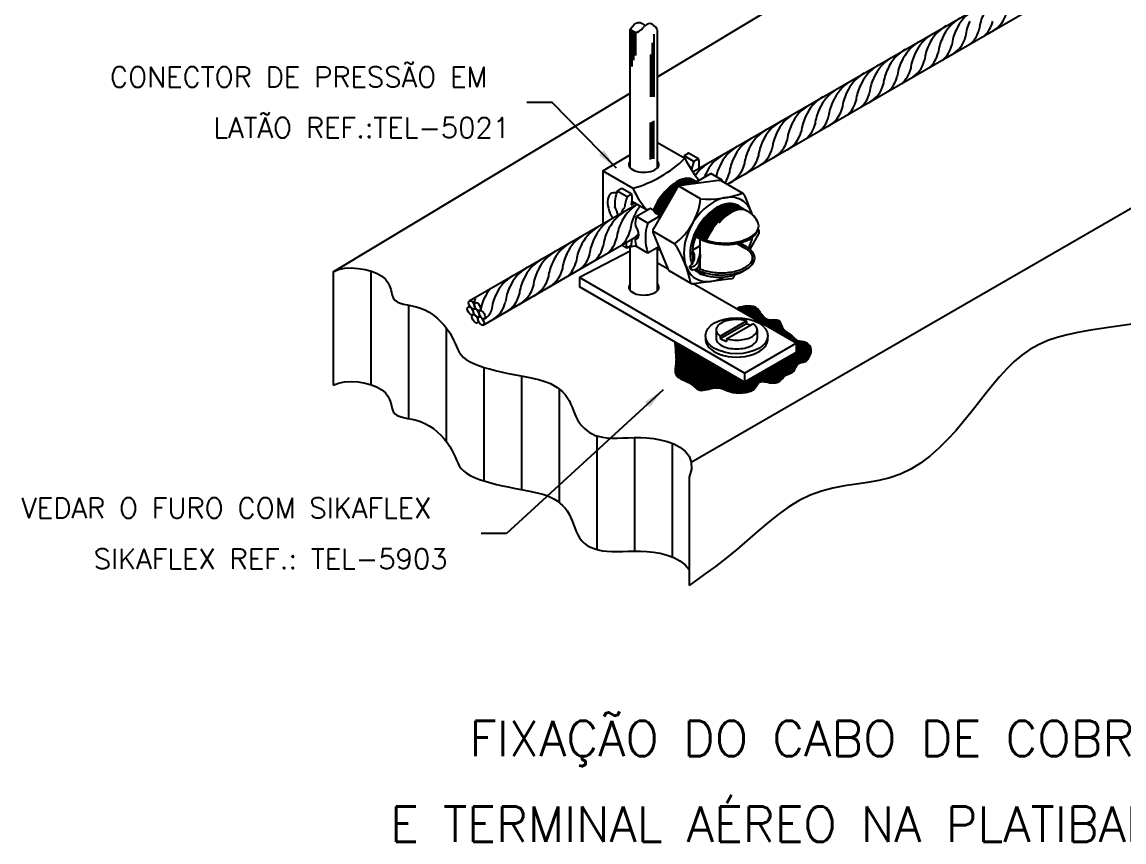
# Model space of a CAD drawing. Header units: millimetres. Extents: x -5754 to -5736.3, y -4695.3 to -4682.5.
# Drawn here: x -5753.96 to -5743.04, y -4695.27 to -4687.15 of the extents above; entities that cross this region are included whole.
import ezdxf
from ezdxf.enums import TextEntityAlignment as Align

# ---------------------------------------------------------------- set-up
doc = ezdxf.new("R2010")
doc.units = ezdxf.units.MM
doc.header["$LTSCALE"] = 10
doc.layers.add('Termotécnica', color=7, linetype='Continuous')
doc.styles.add('r140', font='romans.shx')
doc.styles.add('r80', font='romans.shx')

msp = doc.modelspace()

# ---------------------------------------------------------------- hatches: boundary and pattern name
at = {"layer": 'Termotécnica'}
h = msp.add_hatch(dxfattribs=at)
h.set_pattern_fill('ANSI31', color=1, scale=0.06, style=0)
h.set_pattern_definition([(45, (-6461.9746155, -5090.9873175), (-0.00530330086, 0.00530330086), [])])
edge = h.paths.add_edge_path()
edge.add_spline(control_points=[(-5747.492, -4690.324), (-5747.489, -4690.365), (-5747.482, -4690.434), (-5747.478, -4690.535), (-5747.508, -4690.655), (-5747.392, -4690.697), (-5747.316, -4690.736), (-5747.247, -4690.818), (-5747.139, -4690.769), (-5747.031, -4690.766), (-5746.941, -4690.819), (-5746.822, -4690.821), (-5746.701, -4690.803), (-5746.655, -4690.683), (-5746.547, -4690.731), (-5746.448, -4690.717), (-5746.404, -4690.632), (-5746.312, -4690.627), (-5746.295, -4690.553), (-5746.253, -4690.513), (-5746.194, -4690.515), (-5746.15, -4690.459), (-5746.125, -4690.374), (-5746.197, -4690.309), (-5746.284, -4690.316), (-5746.334, -4690.233), (-5746.429, -4690.205), (-5746.443, -4690.076), (-5746.578, -4690.12), (-5746.644, -4690.024), (-5746.704, -4689.935), (-5746.905, -4689.97), (-5746.865, -4689.996)], knot_values=[0, 0, 0, 0, 1.006526, 1.725878, 2.617874, 3.615468, 4.247188, 4.840381, 6.05436, 6.68739, 7.515864, 8.555321, 9.656658, 10.27245, 11.223737, 11.957335, 12.608418, 13.419214, 13.766893, 14.378638, 14.700342, 15.147962, 16.023091, 16.613486, 17.262658, 17.996256, 18.778996, 19.564375, 20.431903, 21.368719, 22.083452, 23.382441, 23.382441, 23.382441, 23.382441], degree=3, periodic=0)
edge.add_line((-5746.865, -4689.996), (-5746.859, -4689.999))
edge.add_line((-5746.859, -4689.999), (-5746.289, -4690.328))
edge.add_line((-5746.289, -4690.328), (-5746.289, -4690.419))
edge.add_line((-5746.289, -4690.419), (-5746.801, -4690.715))
edge.add_line((-5746.801, -4690.715), (-5747.495, -4690.314))
edge.add_line((-5747.495, -4690.314), (-5747.492, -4690.324))

# ---------------------------------------------------------------- linework, layer by layer
at = {"layer": 'Termotécnica', "color": 2}
for p, q in [((-5747.663, -4687.687), (-5745.062, -4686.124)), ((-5747.314, -4688.63), (-5744.106, -4686.781)), ((-5746.452, -4688.451), (-5743.867, -4686.959)), ((-5747.933, -4688.588), (-5747.933, -4687.215)), ((-5747.663, -4688.588), (-5747.663, -4687.226)), ((-5747.33, -4691.505), (-5740.233, -4687.408)), ((-5750.878, -4689.619), (-5747.933, -4687.849)), ((-5748.707, -4687.942), (-5748.957, -4687.942)), ((-5748.071, -4688.593), (-5748.707, -4687.942)), ((-5747.663, -4688.338), (-5747.392, -4688.495)), ((-5748.206, -4688.62), (-5747.933, -4688.462)), ((-5746.974, -4688.752), (-5746.452, -4688.451)), ((-5748.206, -4688.62), (-5747.908, -4688.792)), ((-5748.206, -4688.62), (-5748.206, -4689.144)), ((-5747.917, -4688.92), (-5747.773, -4689.004)), ((-5748.538, -4689.337), (-5747.868, -4688.949)), ((-5747.708, -4689.009), (-5747.737, -4688.993)), ((-5747.687, -4689.037), (-5747.708, -4689.009)), ((-5747.699, -4689.019), (-5747.701, -4689.019)), ((-5747.691, -4689.031), (-5747.699, -4689.019)), ((-5747.677, -4689.031), (-5747.691, -4689.031)), ((-5747.671, -4689.046), (-5747.677, -4689.031)), ((-5747.632, -4689.068), (-5747.687, -4689.037)), ((-5747.656, -4689.043), (-5747.671, -4689.046)), ((-5747.649, -4689.058), (-5747.656, -4689.043)), ((-5747.634, -4689.056), (-5747.649, -4689.058)), ((-5747.63, -4689.065), (-5747.634, -4689.055)), ((-5747.293, -4689.253), (-5747.3, -4689.254)), ((-5747.286, -4689.268), (-5747.293, -4689.253)), ((-5749.528, -4689.908), (-5748.538, -4689.337)), ((-5748.279, -4689.506), (-5747.85, -4689.258)), ((-5747.302, -4689.259), (-5747.261, -4689.283)), ((-5747.271, -4689.265), (-5747.286, -4689.268)), ((-5747.265, -4689.281), (-5747.271, -4689.265)), ((-5747.25, -4689.278), (-5747.265, -4689.281)), ((-5747.243, -4689.293), (-5747.25, -4689.278)), ((-5747.229, -4689.29), (-5747.243, -4689.293)), ((-5747.222, -4689.304), (-5747.229, -4689.29)), ((-5747.207, -4689.302), (-5747.222, -4689.304)), ((-5747.199, -4689.314), (-5747.207, -4689.302)), ((-5746.878, -4689.339), (-5746.797, -4689.386)), ((-5746.848, -4689.332), (-5746.787, -4689.368)), ((-5747.933, -4689.415), (-5748.438, -4689.678)), ((-5747.949, -4689.374), (-5747.942, -4689.378)), ((-5747.933, -4689.806), (-5747.933, -4689.375)), ((-5747.663, -4689.806), (-5747.663, -4689.378)), ((-5749.39, -4690.147), (-5748.279, -4689.506)), ((-5747.559, -4689.595), (-5747.663, -4689.535)), ((-5750.878, -4689.619), (-5750.878, -4690.744)), ((-5746.801, -4690.623), (-5748.438, -4689.678)), ((-5748.438, -4689.678), (-5748.438, -4689.769)), ((-5747.282, -4689.593), (-5747.26, -4689.606)), ((-5747.229, -4689.642), (-5747.272, -4689.616)), ((-5746.801, -4690.715), (-5748.438, -4689.769)), ((-5746.289, -4690.328), (-5747.31, -4689.738)), ((-5747.042, -4690.256), (-5746.782, -4690.106)), ((-5746.782, -4690.106), (-5746.782, -4690.131)), ((-5747.084, -4690.195), (-5747.084, -4690.282)), ((-5747.042, -4690.281), (-5746.782, -4690.131)), ((-5746.979, -4690.284), (-5746.718, -4690.134)), ((-5746.782, -4690.131), (-5746.743, -4690.148)), ((-5746.677, -4690.195), (-5746.677, -4690.282)), ((-5747.042, -4690.256), (-5747.042, -4690.281)), ((-5747.042, -4690.281), (-5746.979, -4690.31)), ((-5746.979, -4690.284), (-5746.979, -4690.31)), ((-5746.801, -4690.623), (-5746.289, -4690.328)), ((-5746.289, -4690.328), (-5746.289, -4690.419)), ((-5746.289, -4690.419), (-5746.801, -4690.715)), ((-5746.801, -4690.623), (-5746.801, -4690.715)), ((-5747.609, -4690.789), (-5749.159, -4692.214)), ((-5747.351, -4691.655), (-5747.351, -4692.727)), ((-5749.159, -4692.214), (-5749.409, -4692.214))]:
    msp.add_line(p, q, dxfattribs=at)
at = {"layer": 'Termotécnica', "color": 1}
for p, q in [((-5747.914, -4687.585), (-5747.914, -4687.232)), ((-5747.897, -4687.522), (-5747.897, -4687.242)), ((-5747.881, -4687.246), (-5747.881, -4687.478)), ((-5747.701, -4687.265), (-5747.701, -4687.885)), ((-5747.717, -4687.352), (-5747.717, -4687.885)), ((-5747.734, -4687.468), (-5747.734, -4687.885)), ((-5747.734, -4688.508), (-5747.734, -4688.141)), ((-5747.717, -4688.5), (-5747.717, -4688.133)), ((-5747.701, -4688.5), (-5747.701, -4688.125)), ((-5747.355, -4688.443), (-5747.401, -4688.47)), ((-5747.303, -4688.526), (-5747.401, -4688.47)), ((-5747.257, -4688.5), (-5747.355, -4688.443)), ((-5747.257, -4688.5), (-5747.303, -4688.526)), ((-5747.277, -4688.73), (-5747.134, -4688.647)), ((-5747.024, -4688.711), (-5747.134, -4688.647)), ((-5748.016, -4688.795), (-5748.062, -4688.821)), ((-5747.918, -4688.851), (-5748.016, -4688.795)), ((-5747.472, -4688.791), (-5747.704, -4689.193)), ((-5747.238, -4688.897), (-5747.453, -4688.773)), ((-5747.058, -4688.716), (-5747.434, -4688.766)), ((-5747.024, -4688.711), (-5747.036, -4688.718)), ((-5746.822, -4688.84), (-5747.026, -4688.723)), ((-5747.964, -4688.878), (-5748.062, -4688.821)), ((-5747.918, -4688.851), (-5747.964, -4688.878)), ((-5746.722, -4689.054), (-5746.8, -4688.865)), ((-5747.923, -4688.955), (-5747.89, -4688.936)), ((-5747.734, -4688.994), (-5747.871, -4689.073)), ((-5747.76, -4689.137), (-5747.871, -4689.073)), ((-5747.637, -4689.065), (-5747.76, -4689.137)), ((-5747.495, -4689.343), (-5747.711, -4689.218)), ((-5747.707, -4689.238), (-5747.562, -4689.589)), ((-5746.747, -4689.395), (-5746.663, -4689.25)), ((-5746.66, -4689.205), (-5746.665, -4689.192)), ((-5747.969, -4689.386), (-5748.021, -4689.356)), ((-5747.923, -4689.359), (-5747.969, -4689.386)), ((-5747.243, -4689.293), (-5747.243, -4689.364)), ((-5747.76, -4689.434), (-5747.871, -4689.37)), ((-5747.652, -4689.372), (-5747.76, -4689.434)), ((-5747.317, -4689.407), (-5747.243, -4689.364)), ((-5747.334, -4689.57), (-5747.345, -4689.563)), ((-5747.243, -4689.522), (-5747.243, -4689.599)), ((-5750.504, -4689.613), (-5750.504, -4690.738)), ((-5747.336, -4689.732), (-5747.541, -4689.614)), ((-5746.94, -4689.69), (-5747.304, -4689.738)), ((-5747.254, -4689.605), (-5747.243, -4689.599)), ((-5746.894, -4689.649), (-5746.903, -4689.664)), ((-5750.131, -4689.95), (-5750.131, -4691.075)), ((-5749.758, -4690.175), (-5749.758, -4691.3)), ((-5749.384, -4690.566), (-5749.384, -4691.691)), ((-5749.011, -4690.652), (-5749.011, -4691.777)), ((-5748.638, -4690.781), (-5748.638, -4691.059)), ((-5748.638, -4690.781), (-5748.638, -4691.906)), ((-5748.264, -4691.246), (-5748.264, -4692.371)), ((-5747.891, -4691.263), (-5747.891, -4692.388)), ((-5747.518, -4691.321), (-5747.518, -4692.445))]:
    msp.add_line(p, q, dxfattribs=at)
at = {"layer": 'Termotécnica', "color": 2}
for points in [[(-5747.933, -4687.216), (-5747.913, -4687.189), (-5747.894, -4687.169), (-5747.874, -4687.156), (-5747.854, -4687.15), (-5747.835, -4687.151), (-5747.816, -4687.159), (-5747.796, -4687.174), (-5747.789, -4687.182)], [(-5747.663, -4687.222), (-5747.681, -4687.197), (-5747.7, -4687.179), (-5747.718, -4687.167), (-5747.735, -4687.161), (-5747.753, -4687.162), (-5747.771, -4687.169), (-5747.788, -4687.182), (-5747.805, -4687.201)], [(-5747.933, -4687.216), (-5747.922, -4687.227), (-5747.902, -4687.24), (-5747.883, -4687.246), (-5747.863, -4687.245), (-5747.844, -4687.237), (-5747.825, -4687.223), (-5747.805, -4687.201)], [(-5750.878, -4689.619), (-5750.824, -4689.597), (-5750.763, -4689.585), (-5750.697, -4689.582), (-5750.628, -4689.586), (-5750.56, -4689.598), (-5750.496, -4689.615), (-5750.44, -4689.638), (-5750.393, -4689.664), (-5750.358, -4689.694), (-5750.334, -4689.726), (-5750.318, -4689.759), (-5750.307, -4689.792), (-5750.299, -4689.824), (-5750.291, -4689.853), (-5750.281, -4689.879), (-5750.265, -4689.901), (-5750.243, -4689.917), (-5750.214, -4689.93), (-5750.179, -4689.94), (-5750.141, -4689.948), (-5750.099, -4689.956), (-5750.055, -4689.967), (-5750.011, -4689.98), (-5749.967, -4689.997), (-5749.924, -4690.02), (-5749.884, -4690.048), (-5749.845, -4690.079), (-5749.81, -4690.114), (-5749.777, -4690.15), (-5749.748, -4690.188), (-5749.722, -4690.225), (-5749.701, -4690.262), (-5749.683, -4690.296), (-5749.669, -4690.329), (-5749.655, -4690.36), (-5749.642, -4690.389), (-5749.627, -4690.417), (-5749.609, -4690.443), (-5749.585, -4690.468), (-5749.556, -4690.491), (-5749.519, -4690.513), (-5749.475, -4690.533), (-5749.426, -4690.552), (-5749.372, -4690.57), (-5749.316, -4690.586), (-5749.258, -4690.601), (-5749.2, -4690.615), (-5749.142, -4690.627), (-5749.087, -4690.638), (-5749.033, -4690.648), (-5748.982, -4690.658), (-5748.933, -4690.667), (-5748.886, -4690.677), (-5748.842, -4690.687), (-5748.8, -4690.699), (-5748.761, -4690.713), (-5748.724, -4690.728), (-5748.69, -4690.745), (-5748.659, -4690.765), (-5748.63, -4690.786), (-5748.604, -4690.81), (-5748.58, -4690.836), (-5748.559, -4690.865), (-5748.54, -4690.895), (-5748.524, -4690.928), (-5748.509, -4690.962), (-5748.496, -4690.997), (-5748.482, -4691.032), (-5748.473, -4691.055)], [(-5742.941, -4690.135), (-5743.057, -4690.152), (-5743.172, -4690.168), (-5743.285, -4690.184), (-5743.395, -4690.201), (-5743.501, -4690.22), (-5743.604, -4690.243), (-5743.704, -4690.27), (-5743.798, -4690.302), (-5743.889, -4690.342), (-5743.974, -4690.389), (-5744.055, -4690.446), (-5744.131, -4690.51), (-5744.204, -4690.582), (-5744.275, -4690.659), (-5744.345, -4690.742), (-5744.415, -4690.829), (-5744.485, -4690.918), (-5744.557, -4691.01), (-5744.632, -4691.102), (-5744.71, -4691.194), (-5744.791, -4691.283), (-5744.876, -4691.367), (-5744.965, -4691.445), (-5745.057, -4691.515), (-5745.154, -4691.576), (-5745.255, -4691.624), (-5745.361, -4691.661), (-5745.471, -4691.687), (-5745.583, -4691.707), (-5745.697, -4691.724), (-5745.812, -4691.742), (-5745.927, -4691.763), (-5746.04, -4691.792), (-5746.151, -4691.832), (-5746.259, -4691.885), (-5746.364, -4691.95), (-5746.468, -4692.025), (-5746.57, -4692.106), (-5746.672, -4692.193), (-5746.774, -4692.282), (-5746.877, -4692.371), (-5746.982, -4692.457), (-5747.089, -4692.539), (-5747.2, -4692.619), (-5747.314, -4692.7), (-5747.351, -4692.727)], [(-5750.878, -4690.744), (-5750.824, -4690.722), (-5750.763, -4690.71), (-5750.697, -4690.707), (-5750.628, -4690.711), (-5750.56, -4690.722), (-5750.496, -4690.74), (-5750.44, -4690.762), (-5750.393, -4690.789), (-5750.358, -4690.819), (-5750.334, -4690.851), (-5750.318, -4690.884), (-5750.307, -4690.917), (-5750.299, -4690.948), (-5750.291, -4690.978), (-5750.281, -4691.004), (-5750.265, -4691.026), (-5750.243, -4691.042), (-5750.214, -4691.055), (-5750.179, -4691.064), (-5750.141, -4691.073), (-5750.099, -4691.081), (-5750.055, -4691.091), (-5750.011, -4691.104), (-5749.967, -4691.122), (-5749.924, -4691.145), (-5749.884, -4691.173), (-5749.845, -4691.204), (-5749.81, -4691.239), (-5749.777, -4691.275), (-5749.748, -4691.312), (-5749.722, -4691.35), (-5749.701, -4691.386), (-5749.683, -4691.421), (-5749.669, -4691.454), (-5749.655, -4691.485), (-5749.642, -4691.514), (-5749.627, -4691.542), (-5749.609, -4691.568), (-5749.585, -4691.593), (-5749.556, -4691.616), (-5749.519, -4691.637), (-5749.475, -4691.658), (-5749.426, -4691.677), (-5749.372, -4691.695), (-5749.316, -4691.711), (-5749.258, -4691.726), (-5749.2, -4691.74), (-5749.142, -4691.752), (-5749.087, -4691.763), (-5749.033, -4691.773), (-5748.982, -4691.782), (-5748.933, -4691.792), (-5748.886, -4691.802), (-5748.842, -4691.812), (-5748.8, -4691.824), (-5748.761, -4691.837), (-5748.724, -4691.853), (-5748.69, -4691.87), (-5748.659, -4691.89), (-5748.63, -4691.911), (-5748.604, -4691.935), (-5748.58, -4691.961), (-5748.559, -4691.989), (-5748.54, -4692.02), (-5748.524, -4692.052), (-5748.509, -4692.087), (-5748.496, -4692.122), (-5748.482, -4692.157), (-5748.468, -4692.192), (-5748.453, -4692.225), (-5748.435, -4692.256), (-5748.413, -4692.284), (-5748.389, -4692.309), (-5748.36, -4692.33), (-5748.327, -4692.348), (-5748.291, -4692.363), (-5748.252, -4692.374), (-5748.21, -4692.383), (-5748.164, -4692.389), (-5748.115, -4692.392), (-5748.064, -4692.392), (-5748.01, -4692.391), (-5747.953, -4692.389), (-5747.894, -4692.388), (-5747.833, -4692.388), (-5747.769, -4692.391), (-5747.704, -4692.398), (-5747.637, -4692.409), (-5747.568, -4692.427), (-5747.502, -4692.451), (-5747.441, -4692.483), (-5747.39, -4692.522), (-5747.351, -4692.571), (-5747.351, -4692.573)], [(-5748.274, -4691.243), (-5748.252, -4691.25), (-5748.21, -4691.258), (-5748.164, -4691.264), (-5748.115, -4691.267), (-5748.064, -4691.267), (-5748.01, -4691.266), (-5747.953, -4691.264), (-5747.894, -4691.263), (-5747.833, -4691.263), (-5747.769, -4691.266), (-5747.704, -4691.273), (-5747.637, -4691.285), (-5747.568, -4691.302), (-5747.502, -4691.326), (-5747.441, -4691.358), (-5747.39, -4691.398), (-5747.351, -4691.446), (-5747.33, -4691.505), (-5747.328, -4691.574), (-5747.351, -4691.655)]]:
    msp.add_lwpolyline(points, dxfattribs=at)
for points in [[(-5746.782, -4690.106, 0.016409), (-5746.798, -4690.102, 0.051099), (-5746.88, -4690.093, 0.051099), (-5746.963, -4690.102, 0.064948), (-5747.024, -4690.123, 0.104203), (-5747.071, -4690.161, 0.174705), (-5747.084, -4690.195, 0.174705), (-5747.071, -4690.23, 0.06738), (-5747.042, -4690.256, 0.064948)], [(-5746.979, -4690.284, 0.016409), (-5746.963, -4690.288, 0.051099), (-5746.88, -4690.297, 0.051099), (-5746.798, -4690.288, 0.064948), (-5746.737, -4690.267, 0.104203), (-5746.69, -4690.23, 0.174705), (-5746.677, -4690.195, 0.174705)], [(-5746.677, -4690.195, 0.174705), (-5746.69, -4690.161, 0.06738), (-5746.718, -4690.134, 0.064948)], [(-5747.084, -4690.282, 0.174705), (-5747.071, -4690.316, 0.104203), (-5747.024, -4690.354, 0.064948), (-5746.963, -4690.375, 0.051099), (-5746.88, -4690.383, 0.051099), (-5746.798, -4690.375, 0.064948), (-5746.737, -4690.354, 0.104203), (-5746.69, -4690.316, 0.174705), (-5746.677, -4690.282, 0.174705)]]:
    msp.add_lwpolyline(points, format="xyb", dxfattribs=at)
at = {"layer": 'Termotécnica', "color": 1}
for centre, radius, start, end in [((-5744.276, -4687.422), 0.473, 123.0374, 155.4443), ((-5744.047, -4687.26), 0.432, 153.652, 174.0868), ((-5744.479, -4686.988), 0.281, 298.3116, 346.8088), ((-5744.411, -4687.5), 0.473, 123.0374, 155.4443), ((-5744.183, -4687.332), 0.432, 153.652, 174.0868), ((-5744.616, -4687.074), 0.281, 311.8161, 346.8088), ((-5744.683, -4687.658), 0.473, 123.0374, 155.4443), ((-5744.602, -4687.537), 0.408, 119.4577, 156.7272), ((-5744.886, -4687.224), 0.281, 298.3116, 346.8088), ((-5744.319, -4687.418), 0.432, 153.652, 174.0868), ((-5744.75, -4687.152), 0.281, 311.8161, 346.8088), ((-5744.817, -4687.735), 0.473, 123.0374, 155.4443), ((-5744.589, -4687.567), 0.432, 153.652, 174.0868), ((-5744.453, -4687.495), 0.432, 153.652, 174.0868), ((-5745.022, -4687.309), 0.281, 311.8161, 346.8088), ((-5745.09, -4687.893), 0.473, 123.0374, 155.4443), ((-5745.008, -4687.772), 0.408, 119.4577, 156.7272), ((-5744.726, -4687.653), 0.432, 153.652, 174.0868), ((-5745.157, -4687.387), 0.281, 311.8161, 346.8088), ((-5745.224, -4687.97), 0.473, 123.0374, 155.4443), ((-5744.996, -4687.803), 0.432, 153.652, 174.0868), ((-5744.86, -4687.731), 0.432, 153.652, 174.0868), ((-5745.429, -4687.544), 0.281, 311.8161, 346.8088), ((-5745.293, -4687.459), 0.281, 298.3116, 346.8088), ((-5745.415, -4688.007), 0.408, 119.4577, 156.7272), ((-5745.133, -4687.888), 0.432, 153.652, 174.0868), ((-5745.563, -4687.622), 0.281, 311.8161, 346.8088), ((-5745.631, -4688.206), 0.473, 123.0374, 155.4443), ((-5745.496, -4688.128), 0.473, 123.0374, 155.4443), ((-5745.267, -4687.966), 0.432, 153.652, 174.0868), ((-5745.699, -4687.694), 0.281, 298.3116, 346.8088), ((-5745.822, -4688.242), 0.408, 119.4577, 156.7272), ((-5745.539, -4688.123), 0.432, 153.652, 174.0868), ((-5745.403, -4688.038), 0.432, 153.652, 174.0868), ((-5745.97, -4687.857), 0.281, 311.8161, 346.8088), ((-5745.836, -4687.78), 0.281, 311.8161, 346.8088), ((-5746.109, -4688.408), 0.408, 119.4577, 156.7272), ((-5745.96, -4688.322), 0.408, 119.4577, 156.7272), ((-5745.673, -4688.201), 0.432, 153.652, 174.0868), ((-5746.106, -4687.929), 0.281, 298.3116, 346.8088), ((-5746.247, -4688.488), 0.408, 119.4577, 156.7272), ((-5745.948, -4688.353), 0.432, 153.652, 174.0868), ((-5745.809, -4688.273), 0.432, 153.652, 174.0868), ((-5746.377, -4688.092), 0.281, 311.8161, 346.8088), ((-5746.242, -4688.015), 0.281, 311.8161, 346.8088), ((-5746.386, -4688.568), 0.408, 119.4577, 156.7272), ((-5746.097, -4688.439), 0.432, 153.652, 174.0868), ((-5746.513, -4688.164), 0.281, 298.3116, 346.8088), ((-5746.673, -4688.734), 0.408, 119.4577, 156.7272), ((-5746.534, -4688.654), 0.408, 119.4577, 156.7272), ((-5746.235, -4688.519), 0.432, 153.652, 174.0868), ((-5746.651, -4688.244), 0.281, 298.3116, 346.8088), ((-5747.075, -4688.603), 0.352, 157.7068, 160.4798), ((-5746.811, -4688.814), 0.408, 119.4577, 156.7272), ((-5746.938, -4688.41), 0.281, 298.3116, 346.8088), ((-5746.373, -4688.599), 0.432, 153.652, 174.0868), ((-5746.8, -4688.33), 0.281, 298.3116, 346.8088), ((-5746.982, -4688.659), 0.347, 157.6373, 172.2975), ((-5746.95, -4688.894), 0.408, 119.4577, 146.1387), ((-5747.563, -4688.562), 0.313, 354.22, 11.5701), ((-5746.66, -4688.765), 0.432, 153.652, 168.2349), ((-5746.522, -4688.685), 0.432, 153.652, 174.0868), ((-5747.077, -4688.49), 0.281, 298.3116, 346.8088), ((-5746.799, -4688.845), 0.432, 153.652, 158.4698), ((-5747.225, -4688.576), 0.281, 324.4869, 346.8088), ((-5747.427, -4688.817), 0.051, 97.5935, 150), ((-5747.052, -4688.767), 0.051, 60, 97.5935), ((-5747.479, -4688.86), 0.479, 16.1933, 18.1051), ((-5747.736, -4688.955), 0.352, 157.7068, 183.017), ((-5747.643, -4689.01), 0.347, 157.6373, 175.7609), ((-5748.238, -4688.889), 0.322, 348.1538, 6.679), ((-5747.868, -4688.83), 0.634, 306.0412, 353.9588), ((-5747.159, -4687.898), 1.002, 265.45, 289.737), ((-5746.847, -4688.885), 0.051, 22.4065, 60), ((-5747.729, -4689.415), 0.473, 123.0374, 155.4443), ((-5747.597, -4689.338), 0.473, 124.7662, 155.4443), ((-5747.905, -4689.073), 0.122, 133.5384, 163.3916), ((-5747.463, -4689.261), 0.473, 141.8252, 155.4443), ((-5747.371, -4689.178), 0.432, 155.882, 157.8963), ((-5747.863, -4689.492), 0.473, 123.0374, 155.4443), ((-5747.64, -4689.334), 0.432, 153.652, 174.0868), ((-5747.505, -4689.256), 0.432, 153.652, 174.0868), ((-5747.737, -4689.134), 0.147, 155.5864, 191.3137), ((-5747.305, -4689.285), 0.479, 161.8949, 198.1051), ((-5748.189, -4689.607), 0.408, 119.4577, 156.7272), ((-5747.997, -4689.57), 0.473, 123.0374, 155.4443), ((-5747.772, -4689.41), 0.432, 153.652, 174.0868), ((-5748.209, -4689.147), 0.281, 311.8161, 346.8088), ((-5748.075, -4689.07), 0.281, 311.8161, 323.3742), ((-5747.66, -4689.219), 0.051, 150, 202.4065), ((-5746.707, -4689.224), 0.051, 330, 22.4065), ((-5748.327, -4689.687), 0.408, 119.4577, 156.7272), ((-5747.906, -4689.488), 0.432, 153.652, 174.0868), ((-5748.343, -4689.225), 0.281, 311.8161, 346.8088), ((-5747.821, -4689.338), 0.154, 176.8019, 197.7662), ((-5748.238, -4689.293), 0.322, 348.1538, 359.3861), ((-5747.728, -4689.308), 0.156, 175.3313, 203.5925), ((-5748.321, -4689.911), 1.002, 10.263, 34.55), ((-5748.476, -4689.773), 0.408, 119.4577, 156.7272), ((-5748.176, -4689.637), 0.432, 153.652, 174.0868), ((-5748.04, -4689.565), 0.432, 153.652, 174.0868), ((-5748.609, -4689.379), 0.281, 311.8161, 346.8088), ((-5748.475, -4689.301), 0.281, 311.8161, 346.8088), ((-5747.408, -4689.471), 0.112, 304.6175, 35.3418), ((-5747.544, -4689.403), 0.303, 335.6836, 7.3443), ((-5747.588, -4689.465), 0.349, 344.4419, 7.0172), ((-5748.753, -4689.933), 0.408, 119.4577, 156.7272), ((-5748.614, -4689.853), 0.408, 119.4577, 156.7272), ((-5748.315, -4689.717), 0.432, 153.652, 174.0868), ((-5748.743, -4689.457), 0.281, 311.8161, 346.8088), ((-5747.338, -4689.49), 0.0801, 273.3884, 331.915), ((-5747.316, -4689.532), 0.0696, 271.1338, 337.0701), ((-5748.891, -4690.012), 0.408, 119.4577, 156.7272), ((-5748.464, -4689.803), 0.432, 153.652, 174.0868), ((-5749.018, -4689.609), 0.281, 298.3116, 346.8088), ((-5748.88, -4689.529), 0.281, 298.3116, 346.8088), ((-5747.515, -4689.57), 0.051, 202.4065, 240), ((-5746.947, -4689.639), 0.051, 277.5935, 330), ((-5748.994, -4690.069), 0.429, 138.8809, 171.091), ((-5748.74, -4689.963), 0.432, 153.652, 174.0868), ((-5749.167, -4689.695), 0.281, 298.3116, 346.8088), ((-5748.602, -4689.883), 0.432, 153.652, 174.0868), ((-5747.311, -4689.687), 0.051, 240, 277.5935), ((-5749.058, -4690.005), 0.429, 162.0235, 171.091), ((-5748.879, -4690.043), 0.432, 153.652, 174.0868), ((-5749.305, -4689.775), 0.281, 298.3116, 346.8088), ((-5749.42, -4689.979), 0.113, 294.1701, 350.1196), ((-5749.443, -4689.855), 0.281, 298.3116, 346.8088)]:
    msp.add_arc(centre, radius, start, end, dxfattribs=at)
at = {"layer": 'Termotécnica', "color": 2}
for centre, radius, start, end in [((-5748.239, -4687.623), 1.216, 285.8241, 314.1759), ((-5746.45, -4688.045), 1.044, 205.5074, 219.2854), ((-5748.053, -4687.889), 1.14, 312.6405, 314.2004), ((-5746.966, -4688.343), 1.044, 205.5074, 219.2854), ((-5748.105, -4687.834), 1.216, 285.8241, 287.6369), ((-5746.859, -4689.207), 0.205, 27.1663, 66.1326), ((-5746.845, -4689.133), 0.19, 297.3192, 339.4448), ((-5747.883, -4689.514), 0.148, 85.7909, 113.3094), ((-5747.052, -4689.183), 0.491, 248.8681, 305.0616), ((-5748.136, -4690.898), 0.372, 204.9916, 248.2681)]:
    msp.add_arc(centre, radius, start, end, dxfattribs=at)
for centre, major_axis, ratio, start_param, end_param in [((-5747.799, -4688.557), (-0.149, 0), 0.511171, 5.827545, 9.819687), ((-5748.012, -4689.035), (-0.11, 0.191), 0.509483, 5.848809, 7.842487), ((-5746.992, -4689.167), (0.331, 0.002), 0.509483, 4.100464, 6.597026), ((-5746.991, -4689.167), (0.346, 0.002), 0.529306, 3.818947, 5.448871), ((-5747.031, -4689.483), (0.331, 0.002), 0.509483, 3.942773, 7.036742), ((-5747.799, -4689.774), (-0.149, 0), 0.511171, 5.827545, 9.819687), ((-5746.88, -4690.287), (-0.309, 0), 0.5774, 6.185874, 9.517474)]:
    msp.add_ellipse(centre, major_axis=major_axis, ratio=ratio, start_param=start_param, end_param=end_param, dxfattribs=at)
at = {"layer": 'Termotécnica', "color": 1}
for centre, major_axis, ratio, start_param, end_param in [((-5747.504, -4689.04), (0.192, 0.332), 0.509483, 6.213743, 8.049984), ((-5747.504, -4689.04), (0.192, 0.332), 0.509483, 6.213743, 8.049984), ((-5747.494, -4689.047), (0.192, 0.332), 0.509483, 6.213743, 8.059589), ((-5747.483, -4689.053), (0.192, 0.332), 0.509483, 6.213743, 8.078571), ((-5747.472, -4689.059), (0.192, 0.332), 0.509483, 6.198378, 8.059471), ((-5747.462, -4689.065), (0.192, 0.332), 0.509483, 6.219825, 8.085504), ((-5747.451, -4689.071), (0.192, 0.332), 0.509483, 0.937211, 1.7767), ((-5747.451, -4689.071), (0.192, 0.332), 0.509483, 6.251289, 7.06151), ((-5747.44, -4689.077), (0.192, 0.332), 0.509483, 0.031775, 0.717535), ((-5747.44, -4689.077), (0.192, 0.332), 0.509483, 1.057649, 1.801228), ((-5747.43, -4689.084), (0.192, 0.332), 0.509483, 1.200274, 1.775937), ((-5747.056, -4689.299), (0.225, 0.39), 0.675841, 5.719825, 10.265938), ((-5747.056, -4689.3), (0.193, 0.335), 0.622287, 6.148777, 8.952439), ((-5748.125, -4689.014), (-0.0518, 0.0897), 0.509483, 3.928966, 4.869091), ((-5747.088, -4689.281), (0.192, 0.332), 0.509483, 0.933017, 1.776481), ((-5747.077, -4689.287), (0.192, 0.332), 0.509483, 0.509617, 1.801693), ((-5747.066, -4689.293), (0.192, 0.332), 0.509483, 6.213743, 8.059381), ((-5747.056, -4689.299), (0.192, 0.332), 0.509483, 6.213743, 8.085385), ((-5747.045, -4689.306), (0.192, 0.332), 0.509483, 6.213743, 8.060207), ((-5747.034, -4689.312), (0.192, 0.332), 0.509483, 6.213743, 8.08479), ((-5747.024, -4689.318), (0.192, 0.332), 0.509483, 6.213743, 8.059873), ((-5747.013, -4689.324), (0.192, 0.332), 0.509483, 6.213743, 8.082697), ((-5747.002, -4689.33), (0.192, 0.332), 0.509483, 6.213743, 8.059008), ((-5746.992, -4689.336), (0.192, 0.332), 0.509483, 6.213743, 8.073992), ((-5746.981, -4689.343), (0.192, 0.332), 0.509483, 6.202235, 8.033197), ((-5746.97, -4689.349), (0.192, 0.332), 0.509483, 0, 1.198297), ((-5747.918, -4689.202), (-0.0518, 0.0897), 0.509483, 2.820425, 4.869091), ((-5747.056, -4689.3), (0.183, 0.316), 0.598456, 1.813596, 2.620475), ((-5747.056, -4689.299), (0.225, 0.39), 0.675841, 4.87803, 5.133978), ((-5747.451, -4689.071), (0.192, 0.332), 0.509483, 2.9666, 3.13369), ((-5747.44, -4689.077), (0.192, 0.332), 0.509483, 2.916017, 3.072351), ((-5747.43, -4689.084), (0.192, 0.332), 0.509483, 2.863257, 3.017639), ((-5747.309, -4689.545), (0.0277, 0.0478), 0.509483, 2.225509, 3.37668), ((-5747.298, -4689.552), (0.0277, 0.0478), 0.509483, 2.225509, 3.514547), ((-5747.056, -4689.3), (0.193, 0.335), 0.622287, 2.905812, 3.383908), ((-5747.066, -4689.293), (0.192, 0.332), 0.509483, 2.922988, 2.981561), ((-5747.056, -4689.299), (0.192, 0.332), 0.509483, 2.874607, 3.064029), ((-5747.043, -4689.309), (0.192, 0.332), 0.509483, 2.829496, 3.01018), ((-5747.056, -4689.3), (0.183, 0.316), 0.598456, 2.934325, 3.052271), ((-5747.033, -4689.315), (0.192, 0.332), 0.509483, 2.82911, 3.006963), ((-5747.024, -4689.318), (0.192, 0.332), 0.509483, 2.844033, 3.061758), ((-5747.013, -4689.324), (0.192, 0.332), 0.509483, 2.82911, 3.033291), ((-5747.002, -4689.33), (0.192, 0.332), 0.509483, 2.821407, 3.005872), ((-5746.992, -4689.336), (0.192, 0.332), 0.509483, 2.810761, 2.978933), ((-5746.981, -4689.343), (0.192, 0.332), 0.509483, 2.793246, 2.954838)]:
    msp.add_ellipse(centre, major_axis=major_axis, ratio=ratio, start_param=start_param, end_param=end_param, dxfattribs=at)
at = {"layer": 'Termotécnica', "color": 2}
for centre, major_axis, ratio in [((-5749.504, -4689.948), (-0.0231, 0.04), 0.509483), ((-5749.517, -4690.007), (-0.0231, 0.04), 0.509483), ((-5749.459, -4690.027), (-0.0231, 0.04), 0.509483), ((-5749.448, -4689.965), (-0.0231, 0.04), 0.509483), ((-5749.401, -4690.045), (-0.0231, 0.04), 0.509483), ((-5749.471, -4690.086), (-0.0231, 0.04), 0.509483), ((-5749.413, -4690.107), (-0.0231, 0.04), 0.509483), ((-5746.88, -4690.253), (-0.309, 0), 0.5774)]:
    msp.add_ellipse(centre, major_axis=major_axis, ratio=ratio, dxfattribs=at)
msp.add_open_spline([(-5747.243, -4689.59), (-5747.236, -4689.593), (-5747.201, -4689.607), (-5747.137, -4689.623), (-5747.065, -4689.631), (-5746.989, -4689.63), (-5746.917, -4689.621), (-5746.854, -4689.604), (-5746.805, -4689.583), (-5746.769, -4689.56), (-5746.745, -4689.538), (-5746.73, -4689.517), (-5746.723, -4689.499), (-5746.72, -4689.481), (-5746.723, -4689.463), (-5746.73, -4689.445), (-5746.745, -4689.425), (-5746.768, -4689.404), (-5746.789, -4689.391), (-5746.8, -4689.385)], degree=3, knots=[3.942773, 3.942773, 3.942773, 3.942773, 4.152047, 4.373331, 4.607258, 4.841184, 5.075111, 5.298225, 5.504103, 5.689757, 5.855803, 6.005181, 6.14422, 6.28326, 6.422299, 6.561339, 6.707536, 6.872139, 7.036742, 7.036742, 7.036742, 7.036742], dxfattribs=at)
at = {"layer": 'Termotécnica', "color": 1}
msp.add_spline([(-5747.492, -4690.324), (-5747.482, -4690.445), (-5747.482, -4690.531), (-5747.482, -4690.638), (-5747.382, -4690.704), (-5747.316, -4690.742), (-5747.261, -4690.787), (-5747.116, -4690.773), (-5747.04, -4690.773), (-5746.947, -4690.807), (-5746.823, -4690.818), (-5746.698, -4690.773), (-5746.653, -4690.714), (-5746.54, -4690.721), (-5746.453, -4690.704), (-5746.398, -4690.648), (-5746.312, -4690.603), (-5746.294, -4690.566), (-5746.239, -4690.517), (-5746.201, -4690.51), (-5746.163, -4690.472), (-5746.146, -4690.369), (-5746.198, -4690.32), (-5746.274, -4690.303), (-5746.339, -4690.244), (-5746.415, -4690.189), (-5746.46, -4690.106), (-5746.564, -4690.096), (-5746.647, -4690.02), (-5746.712, -4689.965), (-5746.865, -4689.996), (-5746.859, -4689.999)], degree=3, dxfattribs=at)
at = {"layer": 'Termotécnica', "color": 2}
for points in [[(-5748.193, -4688.416), (-5748.243, -4688.465), (-5748.071, -4688.593)], [(-5747.739, -4690.96), (-5747.788, -4690.909), (-5747.609, -4690.789)]]:
    msp.add_solid(points, dxfattribs=at)

# ---------------------------------------------------------------- texts
at = {"layer": 'Termotécnica', "color": 2, "style": 'r80'}
for s, p in [('CONECTOR DE PRESSÃO EM', (-5753.088, -4687.79)), ('LATÃO REF.:TEL-5021', (-5752.064, -4688.292)), ('VEDAR O FURO COM SIKAFLEX', (-5753.967, -4692.061)), ('SIKAFLEX REF.: TEL-5903', (-5753.249, -4692.564))]:
    msp.add_text(s, height=0.2, dxfattribs=at).set_placement(p)
at = {"layer": 'Termotécnica', "color": 5, "style": 'r140'}
for s, p in [(' FIXAÇÃO DO CABO DE COBRE', (-5746.211, -4694.523)), ('E TERMINAL AÉREO NA PLATIBANDA', (-5746.211, -4695.374))]:
    msp.add_text(s, height=0.35, dxfattribs=at).set_placement(p, align=Align.BOTTOM_CENTER)

doc.saveas('drawing.dxf')
